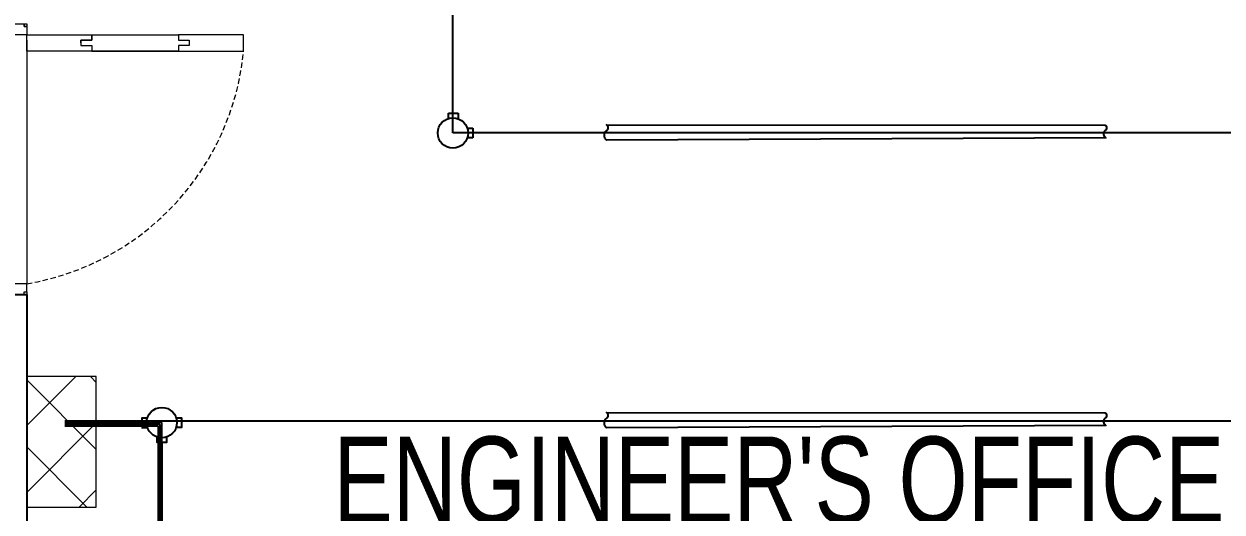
# Model space of a CAD drawing. Header units: inches. Extents: x 112 to 4169, y -2569 to 841.
# Drawn here: x 1686.3 to 1796.9, y -931.3 to -886.2 of the extents above; entities that cross this region are included whole.
import ezdxf

# ---------------------------------------------------------------- set-up
doc = ezdxf.new("R2010")
doc.units = ezdxf.units.IN
doc.header["$MEASUREMENT"] = 0
doc.linetypes.add('DASHED', pattern=[0.75, 0.5, -0.25])
doc.layers.get('Defpoints').update_dxf_attribs({"lineweight": 0})
for name, color, linetype in [('Cables', 7, 'Continuous'), ('PVC Conduit and Circular Boxes', 7, 'Continuous'), ('wall 05', 253, 'Continuous')]:
    doc.layers.add(name, color=color, linetype=linetype)
for name, color, linetype, lineweight in [('DOOR', 115, 'Continuous', 15), ('HACTH', 8, 'Continuous', 9), ('Switchboard', 30, 'Continuous', 13), ('Text', 252, 'Continuous', 15)]:
    doc.layers.add(name, color=color, linetype=linetype, lineweight=lineweight)
doc.styles.add('Swiss721', font='swisscl.ttf')

# ---------------------------------------------------------------- blocks, each defined once
blk = doc.blocks.new('A$C755F672F')
at = {"layer": 'Defpoints'}
for points in [[(0.25, 0), (0.25, -0.25), (0, -0.25), (0, 0)], [(5, 0), (5, -0.25), (4.75, -0.25), (4.75, 0)], [(0.25, -24.75), (0.25, -25), (0, -25), (0, -24.75)], [(5, -24.75), (5, -25), (4.75, -25), (4.75, -24.75)]]:
    blk.add_lwpolyline(points, close=True, dxfattribs=at)
at = {"layer": 'DOOR'}
for points in [[(5, -1), (3.5, -1), (3.5, -2.5), (0.25, -2.5), (0.25, -2.25), (0, -2.25), (0, -0.25), (0.25, -0.25), (0.25, 0), (4.75, 0), (4.75, -0.25), (5, -0.25), (5, -1)], [(10, -1.75), (10, -2), (11, -2), (11, -2.5), (5, -2.5), (5, -1), (11, -1), (11, -1.5), (10, -1.5), (10, -1.75), (10, -1.5), (11, -1.5), (11, -1), (19, -1), (19, -1.5), (20, -1.5), (20, -2), (19, -2), (19, -2.5), (11, -2.5), (25, -2.5), (25, -1), (19, -1)], [(5, -24), (3.5, -24), (3.5, -22.5), (0.25, -22.5), (0.25, -22.75), (0, -22.75), (0, -24.75), (0.25, -24.75), (0.25, -25), (4.75, -25), (4.75, -24.75), (5, -24.75), (5, -24)]]:
    blk.add_lwpolyline(points, dxfattribs=at)
at = {"layer": 'DOOR', "linetype": 'DASHED', "lineweight": 0}
blk.add_arc((1.01, -0.23), 24.1, 279.5352, 354.6049, dxfattribs=at)
at = {"layer": 'HACTH', "lineweight": 0, "ltscale": 10}
for p, q in [((5, -1.5), (5, -24)), ((0, -2.25), (0, -22.75))]:
    blk.add_line(p, q, dxfattribs=at)

msp = doc.modelspace()

# ---------------------------------------------------------------- hatches: boundary and pattern name
at = {"layer": 'Switchboard'}
h = msp.add_hatch(dxfattribs=at)
h.set_pattern_fill('ANSI37', color=256, scale=35, angle=90)
h.set_pattern_definition([(135, (2127.9644, -1193.4567), (-3.093592, -3.093592), []), (225, (2127.9644, -1193.4567), (3.093592, -3.093592), [])])
h.paths.add_polyline_path([(1686.58, -930.86), (1692.99, -930.86), (1692.99, -918.8), (1686.58, -918.8)])

# ---------------------------------------------------------------- linework, layer by layer
at = {"layer": 'Cables', "color": 1}
for p, q in [((1725.9, -896.31), (1725.9, -882.89)), ((1801.65, -896.31), (1725.9, -896.31)), ((1690.1, -922.9), (1831.75, -922.9))]:
    msp.add_line(p, q, dxfattribs=at)
at = {"layer": 'Cables', "color": 3}
for p, q in [((1699.04, -923.06), (1690.1, -923.06)), ((1699.04, -924.89), (1699.04, -923.06)), ((1698.87, -923.24), (1690.1, -923.24)), ((1698.72, -923.4), (1690.1, -923.4)), ((1699.04, -924.89), (1699.05, -961.89))]:
    msp.add_line(p, q, dxfattribs=at)
for points in [[(1698.72, -923.4), (1698.72, -924.89), (1698.74, -962.19)], [(1698.87, -923.24), (1698.87, -924.89), (1698.89, -962.08)]]:
    msp.add_lwpolyline(points, dxfattribs=at)
at = {"layer": 'PVC Conduit and Circular Boxes'}
for p, q in [((1725.51, -894.97), (1725.51, -894.47)), ((1725.51, -894.47), (1726.38, -894.47)), ((1726.38, -894.47), (1726.38, -895)), ((1727.23, -895.88), (1727.73, -895.88)), ((1727.73, -895.88), (1727.73, -896.75)), ((1727.73, -896.75), (1727.23, -896.75))]:
    msp.add_line(p, q, dxfattribs=at)
for points in [[(1786.08, -895.58, -0.56347), (1786.08, -896.09, 0.571886), (1786.16, -896.76), (1740.08, -896.98, -0.456322), (1740.08, -896.09, 0.605884), (1740.08, -895.56)], [(1786.08, -922.15, -0.56347), (1786.08, -922.66, 0.571886), (1786.16, -923.33), (1740.08, -923.55, -0.456322), (1740.08, -922.66, 0.605884), (1740.08, -922.14)]]:
    msp.add_lwpolyline(points, format="xyb", close=True, dxfattribs=at)
for points in [[(1697.7, -922.64), (1697.2, -922.65), (1697.22, -923.53), (1697.71, -923.52)], [(1700.37, -922.62), (1700.86, -922.62), (1700.86, -923.5), (1700.37, -923.5)], [(1699.47, -924.39), (1699.47, -924.89), (1698.6, -924.89), (1698.6, -924.39)]]:
    msp.add_lwpolyline(points, dxfattribs=at)
for centre in [(1725.9, -896.31), (1699.04, -923.06)]:
    msp.add_circle(centre, 1.4, dxfattribs=at)
at = {"layer": 'Switchboard'}
msp.add_lwpolyline([(1692.99, -930.86), (1692.99, -918.8), (1686.58, -918.8), (1686.58, -930.86)], close=True, dxfattribs=at)
at = {"layer": 'wall 05'}
msp.add_lwpolyline([(1686.58, -1042.24), (1681.58, -1042.24), (1681.58, -911.24), (1686.58, -911.24)], close=True, dxfattribs=at)

# ---------------------------------------------------------------- block references
at = {"layer": 'HACTH'}
msp.add_blockref('A$C755F672F', (1681.58, -886.24), dxfattribs=at)

# ---------------------------------------------------------------- texts
at = {"layer": 'Text', "insert": (1769.88, -924.35), "char_height": 8, "width": 122.9413, "attachment_point": 2, "style": 'Swiss721'}
msp.add_mtext('ENGINEER\'S OFFICE ROOM 19\'-0" X 14\'-2"', dxfattribs=at)

doc.saveas('drawing.dxf')
